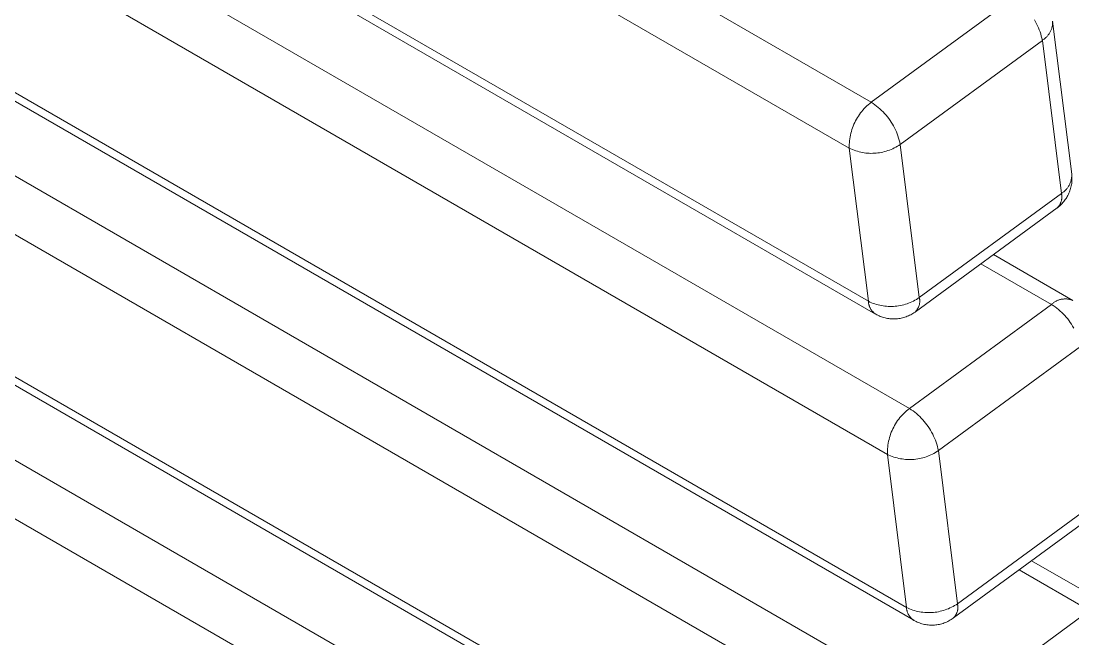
# Model space of a CAD drawing. Header units: millimetres. Extents: x -30 to 4992, y -440 to 3111.
# Drawn here: x 972.5 to 1067.9, y -181.1 to -125.1 of the extents above; entities that cross this region are included whole.
import ezdxf

# ---------------------------------------------------------------- set-up
doc = ezdxf.new("R2010")
doc.units = ezdxf.units.MM
doc.layers.add('ZANO_R', color=7, linetype='Continuous', lineweight=0)

msp = doc.modelspace()

# ---------------------------------------------------------------- linework, layer by layer
at = {"layer": 'ZANO_R'}
for p, q in [((218.263, 347.498), (1049.613, -132.482)), ((1047.62, -136.647), (216.27, 343.333)), ((217.999, 329.449), (1049.35, -150.531)), ((1050.009, -151.69), (218.665, 328.287)), ((221.721, 319.73), (1053.072, -160.251)), ((1051.079, -164.416), (219.729, 315.565)), ((221.458, 301.68), (1052.808, -178.3)), ((1053.468, -179.459), (222.124, 300.518)), ((225.18, 291.961), (1056.53, -188.02)), ((1054.538, -192.184), (223.187, 287.796)), ((224.917, 273.912), (1056.267, -206.069)), ((1056.927, -207.227), (225.583, 272.749)), ((228.639, 264.192), (1059.989, -215.788)), ((1057.996, -219.953), (226.646, 260.027)), ((1049.613, -132.482), (1062.502, -123.044)), ((1064.523, -125.19), (1064.425, -125.018)), ((1064.616, -125.366), (1064.523, -125.19)), ((1064.702, -125.545), (1064.616, -125.366)), ((1064.783, -125.727), (1064.702, -125.545)), ((1064.857, -125.911), (1064.783, -125.727)), ((1064.925, -126.098), (1064.857, -125.911)), ((1065.912, -125.966), (1065.938, -125.903)), ((1065.938, -125.903), (1065.961, -125.841)), ((1065.961, -125.841), (1065.982, -125.777)), ((1065.982, -125.777), (1066.001, -125.712)), ((1066.001, -125.712), (1066.018, -125.647)), ((1066.018, -125.647), (1066.032, -125.582)), ((1066.032, -125.582), (1066.044, -125.516)), ((1066.044, -125.516), (1066.054, -125.449)), ((1066.054, -125.449), (1066.062, -125.383)), ((1066.062, -125.383), (1066.067, -125.316)), ((1066.067, -125.316), (1066.07, -125.249)), ((1066.071, -125.181), (1066.069, -125.114)), ((1066.07, -125.117), (1067.799, -138.999)), ((1066.07, -125.249), (1066.071, -125.181)), ((1065.133, -126.864), (1052.244, -136.302)), ((1064.987, -126.286), (1064.925, -126.098)), ((1065.042, -126.477), (1064.987, -126.286)), ((1065.091, -126.67), (1065.042, -126.477)), ((1065.133, -126.864), (1065.091, -126.67)), ((1065.133, -126.864), (1065.19, -126.828)), ((1066.862, -140.748), (1065.133, -126.864)), ((1065.19, -126.828), (1065.245, -126.79)), ((1065.245, -126.79), (1065.299, -126.751)), ((1065.299, -126.751), (1065.352, -126.709)), ((1065.352, -126.709), (1065.403, -126.666)), ((1065.403, -126.666), (1065.453, -126.621)), ((1065.453, -126.621), (1065.501, -126.574)), ((1065.501, -126.574), (1065.548, -126.526)), ((1065.548, -126.526), (1065.593, -126.476)), ((1065.593, -126.476), (1065.636, -126.424)), ((1065.636, -126.424), (1065.677, -126.371)), ((1065.677, -126.371), (1065.717, -126.317)), ((1065.717, -126.317), (1065.754, -126.261)), ((1065.754, -126.261), (1065.79, -126.204)), ((1065.79, -126.204), (1065.824, -126.146)), ((1065.824, -126.146), (1065.855, -126.087)), ((1065.855, -126.087), (1065.885, -126.027)), ((1065.885, -126.027), (1065.912, -125.966)), ((1049.347, -132.698), (1049.478, -132.588)), ((1049.478, -132.588), (1049.613, -132.482)), ((1049.779, -132.591), (1049.613, -132.482)), ((1049.942, -132.705), (1049.779, -132.591)), ((1048.449, -133.727), (1048.545, -133.586)), ((1048.545, -133.586), (1048.647, -133.448)), ((1048.647, -133.448), (1048.753, -133.313)), ((1048.753, -133.313), (1048.863, -133.182)), ((1048.863, -133.182), (1048.978, -133.055)), ((1048.978, -133.055), (1049.097, -132.932)), ((1049.097, -132.932), (1049.22, -132.813)), ((1049.22, -132.813), (1049.347, -132.698)), ((1050.101, -132.825), (1049.942, -132.705)), ((1050.255, -132.95), (1050.101, -132.825)), ((1050.405, -133.08), (1050.255, -132.95)), ((1050.551, -133.215), (1050.405, -133.08)), ((1050.692, -133.355), (1050.551, -133.215)), ((1050.828, -133.499), (1050.692, -133.355)), ((1050.959, -133.649), (1050.828, -133.499)), ((1047.975, -134.637), (1048.041, -134.479)), ((1048.041, -134.479), (1048.112, -134.323)), ((1048.112, -134.323), (1048.189, -134.17)), ((1048.189, -134.17), (1048.27, -134.019)), ((1048.27, -134.019), (1048.357, -133.872)), ((1048.357, -133.872), (1048.449, -133.727)), ((1051.085, -133.802), (1050.959, -133.649)), ((1051.206, -133.96), (1051.085, -133.802)), ((1051.322, -134.121), (1051.206, -133.96)), ((1051.432, -134.287), (1051.322, -134.121)), ((1051.536, -134.456), (1051.432, -134.287)), ((1051.634, -134.629), (1051.536, -134.456)), ((1047.695, -135.624), (1047.727, -135.456)), ((1047.727, -135.456), (1047.766, -135.289)), ((1047.766, -135.289), (1047.81, -135.123)), ((1047.81, -135.123), (1047.859, -134.959)), ((1047.859, -134.959), (1047.914, -134.797)), ((1047.914, -134.797), (1047.975, -134.637)), ((1051.727, -134.804), (1051.634, -134.629)), ((1051.813, -134.983), (1051.727, -134.804)), ((1051.894, -135.165), (1051.813, -134.983)), ((1051.968, -135.349), (1051.894, -135.165)), ((1052.036, -135.536), (1051.968, -135.349)), ((1047.618, -136.476), (1047.622, -136.304)), ((1047.622, -136.304), (1047.631, -136.133)), ((1047.631, -136.133), (1047.647, -135.963)), ((1047.647, -135.963), (1047.668, -135.793)), ((1047.668, -135.793), (1047.695, -135.624)), ((1051.98, -136.471), (1052.113, -136.389)), ((1052.098, -135.725), (1052.036, -135.536)), ((1052.153, -135.915), (1052.098, -135.725)), ((1052.113, -136.389), (1052.244, -136.302)), ((1052.202, -136.108), (1052.153, -135.915)), ((1052.244, -136.302), (1052.202, -136.108)), ((1052.244, -136.302), (1053.973, -150.187)), ((1047.62, -136.647), (1047.618, -136.476)), ((1047.62, -136.647), (1047.762, -136.713)), ((1049.35, -150.531), (1047.62, -136.647)), ((1047.762, -136.713), (1047.907, -136.774)), ((1047.907, -136.774), (1048.053, -136.831)), ((1048.053, -136.831), (1048.201, -136.882)), ((1048.201, -136.882), (1048.351, -136.928)), ((1048.351, -136.928), (1048.502, -136.969)), ((1048.502, -136.969), (1048.654, -137.005)), ((1048.654, -137.005), (1048.808, -137.036)), ((1048.808, -137.036), (1048.963, -137.062)), ((1048.963, -137.062), (1049.118, -137.082)), ((1049.118, -137.082), (1049.274, -137.097)), ((1049.274, -137.097), (1049.43, -137.107)), ((1049.43, -137.107), (1049.587, -137.111)), ((1049.587, -137.111), (1049.744, -137.11)), ((1049.744, -137.11), (1049.9, -137.104)), ((1049.9, -137.104), (1050.057, -137.092)), ((1050.057, -137.092), (1050.213, -137.075)), ((1050.213, -137.075), (1050.368, -137.053)), ((1050.368, -137.053), (1050.522, -137.025)), ((1050.522, -137.025), (1050.675, -136.992)), ((1050.675, -136.992), (1050.827, -136.954)), ((1050.827, -136.954), (1050.978, -136.911)), ((1050.978, -136.911), (1051.127, -136.863)), ((1051.127, -136.863), (1051.274, -136.81)), ((1051.274, -136.81), (1051.42, -136.752)), ((1051.42, -136.752), (1051.563, -136.689)), ((1051.563, -136.689), (1051.705, -136.621)), ((1051.705, -136.621), (1051.844, -136.548)), ((1051.844, -136.548), (1051.98, -136.471)), ((1067.784, -139.334), (1067.791, -139.267)), ((1067.791, -139.267), (1067.797, -139.2)), ((1067.797, -139.2), (1067.8, -139.133)), ((1067.8, -139.066), (1067.799, -138.999)), ((1067.8, -139.133), (1067.8, -139.066)), ((1067.805, -139.053), (1067.815, -139.166)), ((1067.815, -139.166), (1067.822, -139.28)), ((1067.822, -139.28), (1067.824, -139.393)), ((1067.365, -140.308), (1067.407, -140.256)), ((1067.407, -140.256), (1067.446, -140.201)), ((1067.446, -140.201), (1067.484, -140.146)), ((1067.484, -140.146), (1067.519, -140.089)), ((1067.519, -140.089), (1067.553, -140.031)), ((1067.553, -140.031), (1067.585, -139.971)), ((1067.585, -139.971), (1067.614, -139.911)), ((1067.614, -139.911), (1067.642, -139.85)), ((1067.642, -139.85), (1067.667, -139.788)), ((1067.667, -139.788), (1067.691, -139.725)), ((1067.691, -139.725), (1067.712, -139.661)), ((1067.732, -140.181), (1067.703, -140.291)), ((1067.712, -139.661), (1067.73, -139.597)), ((1067.73, -139.597), (1067.747, -139.532)), ((1067.757, -140.07), (1067.732, -140.181)), ((1067.747, -139.532), (1067.762, -139.466)), ((1067.778, -139.958), (1067.757, -140.07)), ((1067.762, -139.466), (1067.774, -139.4)), ((1067.774, -139.4), (1067.784, -139.334)), ((1067.795, -139.846), (1067.778, -139.958)), ((1067.808, -139.733), (1067.795, -139.846)), ((1067.817, -139.62), (1067.808, -139.733)), ((1067.823, -139.507), (1067.817, -139.62)), ((1067.824, -139.393), (1067.823, -139.507)), ((1053.973, -150.187), (1066.862, -140.748)), ((1066.862, -140.748), (1066.919, -140.712)), ((1066.873, -140.794), (1066.862, -140.748)), ((1066.882, -140.839), (1066.873, -140.794)), ((1066.889, -140.885), (1066.882, -140.839)), ((1066.895, -140.931), (1066.889, -140.885)), ((1066.89, -141.255), (1066.896, -141.209)), ((1066.899, -140.977), (1066.895, -140.931)), ((1066.896, -141.209), (1066.899, -141.163)), ((1066.901, -141.024), (1066.899, -140.977)), ((1066.899, -141.163), (1066.902, -141.116)), ((1066.902, -141.07), (1066.901, -141.024)), ((1066.902, -141.116), (1066.902, -141.07)), ((1066.919, -140.712), (1066.974, -140.675)), ((1066.974, -140.675), (1067.029, -140.635)), ((1067.029, -140.635), (1067.081, -140.593)), ((1067.081, -140.593), (1067.133, -140.55)), ((1067.133, -140.55), (1067.182, -140.505)), ((1067.182, -140.505), (1067.231, -140.458)), ((1067.281, -141.217), (1067.217, -141.31)), ((1067.231, -140.458), (1067.277, -140.41)), ((1067.277, -140.41), (1067.322, -140.36)), ((1067.342, -141.121), (1067.281, -141.217)), ((1067.322, -140.36), (1067.365, -140.308)), ((1067.399, -141.023), (1067.342, -141.121)), ((1067.453, -140.923), (1067.399, -141.023)), ((1067.504, -140.822), (1067.453, -140.923)), ((1067.551, -140.718), (1067.504, -140.822)), ((1067.595, -140.613), (1067.551, -140.718)), ((1067.635, -140.507), (1067.595, -140.613)), ((1067.671, -140.4), (1067.635, -140.507)), ((1067.703, -140.291), (1067.671, -140.4)), ((1066.472, -142.064), (1053.617, -151.477)), ((1066.472, -142.064), (1066.505, -142.031)), ((1066.505, -142.031), (1066.537, -141.998)), ((1066.595, -141.969), (1066.506, -142.039)), ((1066.537, -141.998), (1066.569, -141.964)), ((1066.569, -141.964), (1066.598, -141.928)), ((1066.683, -141.896), (1066.595, -141.969)), ((1066.598, -141.928), (1066.627, -141.892)), ((1066.627, -141.892), (1066.655, -141.854)), ((1066.655, -141.854), (1066.681, -141.816)), ((1066.681, -141.816), (1066.706, -141.777)), ((1066.767, -141.821), (1066.683, -141.896)), ((1066.706, -141.777), (1066.729, -141.736)), ((1066.729, -141.736), (1066.751, -141.696)), ((1066.751, -141.696), (1066.772, -141.654)), ((1066.849, -141.742), (1066.767, -141.821)), ((1066.772, -141.654), (1066.791, -141.612)), ((1066.791, -141.612), (1066.809, -141.569)), ((1066.809, -141.569), (1066.825, -141.525)), ((1066.825, -141.525), (1066.84, -141.481)), ((1066.84, -141.481), (1066.853, -141.437)), ((1066.929, -141.661), (1066.849, -141.742)), ((1066.853, -141.437), (1066.864, -141.392)), ((1066.864, -141.392), (1066.875, -141.347)), ((1066.875, -141.347), (1066.883, -141.301)), ((1066.883, -141.301), (1066.89, -141.255)), ((1067.005, -141.577), (1066.929, -141.661)), ((1067.079, -141.491), (1067.005, -141.577)), ((1067.149, -141.402), (1067.079, -141.491)), ((1067.217, -141.31), (1067.149, -141.402)), ((1060.704, -146.287), (1067.905, -150.444)), ((1065.961, -150.813), (1059.566, -147.121)), ((1049.35, -150.531), (1049.492, -150.597)), ((1049.353, -150.583), (1049.35, -150.531)), ((1049.359, -150.634), (1049.353, -150.583)), ((1049.366, -150.685), (1049.359, -150.634)), ((1049.375, -150.736), (1049.366, -150.685)), ((1049.385, -150.786), (1049.375, -150.736)), ((1049.492, -150.597), (1049.636, -150.659)), ((1049.636, -150.659), (1049.782, -150.715)), ((1049.782, -150.715), (1049.93, -150.766)), ((1049.93, -150.766), (1050.08, -150.813)), ((1052.707, -150.796), (1052.856, -150.748)), ((1052.856, -150.748), (1053.004, -150.694)), ((1053.004, -150.694), (1053.149, -150.636)), ((1053.149, -150.636), (1053.293, -150.573)), ((1053.293, -150.573), (1053.434, -150.505)), ((1053.434, -150.505), (1053.573, -150.432)), ((1053.573, -150.432), (1053.709, -150.355)), ((1053.709, -150.355), (1053.843, -150.273)), ((1053.843, -150.273), (1053.973, -150.187)), ((1053.984, -150.232), (1053.973, -150.187)), ((1053.993, -150.277), (1053.984, -150.232)), ((1053.986, -150.785), (1053.994, -150.739)), ((1054, -150.323), (1053.993, -150.277)), ((1053.994, -150.739), (1054.001, -150.693)), ((1054.006, -150.369), (1054, -150.323)), ((1054.001, -150.693), (1054.007, -150.647)), ((1054.01, -150.416), (1054.006, -150.369)), ((1054.007, -150.647), (1054.01, -150.601)), ((1054.012, -150.462), (1054.01, -150.416)), ((1054.01, -150.601), (1054.013, -150.555)), ((1054.013, -150.508), (1054.012, -150.462)), ((1054.013, -150.555), (1054.013, -150.508)), ((1065.961, -150.813), (1066.008, -150.77)), ((1066.008, -150.77), (1066.056, -150.729)), ((1066.056, -150.729), (1066.106, -150.69)), ((1066.106, -150.69), (1066.157, -150.652)), ((1066.157, -150.652), (1066.21, -150.616)), ((1066.21, -150.616), (1066.263, -150.582)), ((1066.263, -150.582), (1066.318, -150.55)), ((1066.318, -150.55), (1066.374, -150.52)), ((1066.374, -150.52), (1066.431, -150.492)), ((1066.431, -150.492), (1066.489, -150.465)), ((1066.489, -150.465), (1066.547, -150.441)), ((1066.547, -150.441), (1066.607, -150.419)), ((1066.607, -150.419), (1066.667, -150.399)), ((1066.667, -150.399), (1066.728, -150.381)), ((1066.728, -150.381), (1066.789, -150.365)), ((1066.789, -150.365), (1066.851, -150.351)), ((1066.851, -150.351), (1066.914, -150.339)), ((1066.914, -150.339), (1066.977, -150.33)), ((1066.977, -150.33), (1067.04, -150.322)), ((1067.04, -150.322), (1067.103, -150.317)), ((1067.103, -150.317), (1067.167, -150.314)), ((1067.167, -150.314), (1067.23, -150.313)), ((1067.23, -150.313), (1067.294, -150.315)), ((1067.294, -150.315), (1067.357, -150.318)), ((1067.357, -150.318), (1067.42, -150.324)), ((1067.42, -150.324), (1067.483, -150.332)), ((1067.483, -150.332), (1067.546, -150.342)), ((1067.546, -150.342), (1067.608, -150.355)), ((1067.608, -150.355), (1067.67, -150.369)), ((1067.67, -150.369), (1067.731, -150.386)), ((1067.731, -150.386), (1067.792, -150.404)), ((1067.792, -150.404), (1067.852, -150.425)), ((1067.852, -150.425), (1067.911, -150.448)), ((1049.398, -150.836), (1049.385, -150.786)), ((1049.412, -150.885), (1049.398, -150.836)), ((1049.428, -150.934), (1049.412, -150.885)), ((1049.445, -150.983), (1049.428, -150.934)), ((1049.464, -151.031), (1049.445, -150.983)), ((1049.485, -151.078), (1049.464, -151.031)), ((1049.508, -151.124), (1049.485, -151.078)), ((1049.532, -151.17), (1049.508, -151.124)), ((1049.557, -151.214), (1049.532, -151.17)), ((1049.584, -151.258), (1049.557, -151.214)), ((1049.613, -151.301), (1049.584, -151.258)), ((1049.643, -151.343), (1049.613, -151.301)), ((1049.675, -151.383), (1049.643, -151.343)), ((1049.707, -151.423), (1049.675, -151.383)), ((1049.742, -151.461), (1049.707, -151.423)), ((1049.777, -151.498), (1049.742, -151.461)), ((1049.814, -151.534), (1049.777, -151.498)), ((1049.852, -151.569), (1049.814, -151.534)), ((1049.892, -151.602), (1049.852, -151.569)), ((1049.932, -151.634), (1049.892, -151.602)), ((1049.973, -151.665), (1049.932, -151.634)), ((1050.016, -151.694), (1049.973, -151.665)), ((1050.116, -151.749), (1050.016, -151.694)), ((1050.08, -150.813), (1050.231, -150.854)), ((1050.231, -150.854), (1050.384, -150.89)), ((1050.384, -150.89), (1050.537, -150.92)), ((1050.537, -150.92), (1050.692, -150.946)), ((1050.692, -150.946), (1050.847, -150.966)), ((1050.847, -150.966), (1051.003, -150.981)), ((1051.003, -150.981), (1051.16, -150.991)), ((1051.16, -150.991), (1051.316, -150.995)), ((1051.316, -150.995), (1051.473, -150.994)), ((1051.473, -150.994), (1051.63, -150.988)), ((1051.63, -150.988), (1051.786, -150.976)), ((1051.786, -150.976), (1051.942, -150.959)), ((1051.942, -150.959), (1052.097, -150.937)), ((1052.097, -150.937), (1052.251, -150.909)), ((1052.251, -150.909), (1052.405, -150.877)), ((1052.405, -150.877), (1052.557, -150.839)), ((1052.557, -150.839), (1052.707, -150.796)), ((1053.072, -160.251), (1065.961, -150.813)), ((1053.295, -151.689), (1053.195, -151.744)), ((1053.393, -151.63), (1053.295, -151.689)), ((1053.489, -151.567), (1053.393, -151.63)), ((1053.583, -151.502), (1053.489, -151.567)), ((1053.583, -151.502), (1053.616, -151.47)), ((1053.616, -151.47), (1053.649, -151.436)), ((1053.649, -151.436), (1053.68, -151.402)), ((1053.68, -151.402), (1053.71, -151.366)), ((1053.71, -151.366), (1053.738, -151.33)), ((1053.738, -151.33), (1053.766, -151.292)), ((1053.766, -151.292), (1053.792, -151.254)), ((1053.792, -151.254), (1053.817, -151.215)), ((1053.817, -151.215), (1053.84, -151.175)), ((1053.84, -151.175), (1053.862, -151.134)), ((1053.862, -151.134), (1053.883, -151.092)), ((1053.883, -151.092), (1053.902, -151.05)), ((1053.902, -151.05), (1053.92, -151.007)), ((1053.92, -151.007), (1053.936, -150.964)), ((1053.936, -150.964), (1053.951, -150.92)), ((1053.951, -150.92), (1053.964, -150.875)), ((1053.964, -150.875), (1053.976, -150.83)), ((1053.976, -150.83), (1053.986, -150.785)), ((1066.127, -150.921), (1065.961, -150.813)), ((1066.289, -151.035), (1066.127, -150.921)), ((1066.448, -151.155), (1066.289, -151.035)), ((1066.603, -151.28), (1066.448, -151.155)), ((1066.753, -151.41), (1066.603, -151.28)), ((1066.898, -151.545), (1066.753, -151.41)), ((1067.039, -151.685), (1066.898, -151.545)), ((1067.176, -151.83), (1067.039, -151.685)), ((1050.218, -151.801), (1050.116, -151.749)), ((1050.322, -151.849), (1050.218, -151.801)), ((1050.427, -151.893), (1050.322, -151.849)), ((1050.534, -151.934), (1050.427, -151.893)), ((1050.643, -151.971), (1050.534, -151.934)), ((1050.752, -152.005), (1050.643, -151.971)), ((1050.863, -152.034), (1050.752, -152.005)), ((1050.974, -152.059), (1050.863, -152.034)), ((1051.087, -152.081), (1050.974, -152.059)), ((1051.2, -152.099), (1051.087, -152.081)), ((1051.313, -152.113), (1051.2, -152.099)), ((1051.427, -152.122), (1051.313, -152.113)), ((1051.542, -152.128), (1051.427, -152.122)), ((1051.656, -152.13), (1051.542, -152.128)), ((1051.771, -152.128), (1051.656, -152.13)), ((1051.885, -152.122), (1051.771, -152.128)), ((1051.999, -152.111), (1051.885, -152.122)), ((1052.112, -152.097), (1051.999, -152.111)), ((1052.225, -152.079), (1052.112, -152.097)), ((1052.338, -152.057), (1052.225, -152.079)), ((1052.449, -152.032), (1052.338, -152.057)), ((1052.56, -152.002), (1052.449, -152.032)), ((1052.669, -151.968), (1052.56, -152.002)), ((1052.777, -151.931), (1052.669, -151.968)), ((1052.884, -151.89), (1052.777, -151.931)), ((1052.989, -151.845), (1052.884, -151.89)), ((1053.093, -151.796), (1052.989, -151.845)), ((1053.195, -151.744), (1053.093, -151.796)), ((1067.307, -151.979), (1067.176, -151.83)), ((1067.433, -152.132), (1067.307, -151.979)), ((1067.554, -152.29), (1067.433, -152.132)), ((1067.669, -152.452), (1067.554, -152.29)), ((1067.779, -152.617), (1067.669, -152.452)), ((1067.883, -152.786), (1067.779, -152.617)), ((1067.982, -152.959), (1067.883, -152.786)), ((1068.592, -154.633), (1055.703, -164.071)), ((1052.937, -160.357), (1053.072, -160.251)), ((1053.238, -160.359), (1053.072, -160.251)), ((1052.004, -161.354), (1052.105, -161.216)), ((1052.105, -161.216), (1052.211, -161.082)), ((1052.211, -161.082), (1052.322, -160.951)), ((1052.322, -160.951), (1052.437, -160.824)), ((1052.437, -160.824), (1052.556, -160.701)), ((1052.556, -160.701), (1052.679, -160.582)), ((1052.679, -160.582), (1052.806, -160.467)), ((1052.806, -160.467), (1052.937, -160.357)), ((1053.401, -160.474), (1053.238, -160.359)), ((1053.559, -160.593), (1053.401, -160.474)), ((1053.714, -160.718), (1053.559, -160.593)), ((1053.864, -160.848), (1053.714, -160.718)), ((1054.009, -160.983), (1053.864, -160.848)), ((1054.151, -161.123), (1054.009, -160.983)), ((1054.287, -161.268), (1054.151, -161.123)), ((1054.418, -161.417), (1054.287, -161.268)), ((1051.499, -162.248), (1051.571, -162.092)), ((1051.571, -162.092), (1051.647, -161.939)), ((1051.647, -161.939), (1051.729, -161.788)), ((1051.729, -161.788), (1051.816, -161.64)), ((1051.816, -161.64), (1051.907, -161.496)), ((1051.907, -161.496), (1052.004, -161.354)), ((1054.544, -161.571), (1054.418, -161.417)), ((1054.665, -161.728), (1054.544, -161.571)), ((1054.78, -161.89), (1054.665, -161.728)), ((1054.89, -162.056), (1054.78, -161.89)), ((1054.994, -162.225), (1054.89, -162.056)), ((1055.093, -162.397), (1054.994, -162.225)), ((1051.186, -163.224), (1051.224, -163.057)), ((1051.224, -163.057), (1051.268, -162.892)), ((1051.268, -162.892), (1051.318, -162.728)), ((1051.318, -162.728), (1051.373, -162.566)), ((1051.373, -162.566), (1051.434, -162.406)), ((1051.434, -162.406), (1051.499, -162.248)), ((1055.186, -162.573), (1055.093, -162.397)), ((1055.272, -162.752), (1055.186, -162.573)), ((1055.353, -162.934), (1055.272, -162.752)), ((1055.427, -163.118), (1055.353, -162.934)), ((1055.495, -163.304), (1055.427, -163.118)), ((1051.077, -164.244), (1051.081, -164.073)), ((1051.081, -164.073), (1051.09, -163.902)), ((1051.09, -163.902), (1051.105, -163.732)), ((1051.105, -163.732), (1051.127, -163.562)), ((1051.127, -163.562), (1051.153, -163.392)), ((1051.153, -163.392), (1051.186, -163.224)), ((1055.557, -163.493), (1055.495, -163.304)), ((1055.612, -163.684), (1055.557, -163.493)), ((1055.572, -164.157), (1055.703, -164.071)), ((1055.661, -163.877), (1055.612, -163.684)), ((1055.703, -164.071), (1055.661, -163.877)), ((1055.703, -164.071), (1057.432, -177.955)), ((1051.079, -164.416), (1051.077, -164.244)), ((1051.079, -164.416), (1051.221, -164.482)), ((1052.808, -178.3), (1051.079, -164.416)), ((1051.221, -164.482), (1051.365, -164.543)), ((1051.365, -164.543), (1051.512, -164.599)), ((1051.512, -164.599), (1051.66, -164.651)), ((1051.66, -164.651), (1051.809, -164.697)), ((1051.809, -164.697), (1051.961, -164.738)), ((1051.961, -164.738), (1052.113, -164.774)), ((1052.113, -164.774), (1052.267, -164.805)), ((1052.267, -164.805), (1052.421, -164.83)), ((1052.421, -164.83), (1052.577, -164.851)), ((1052.577, -164.851), (1052.733, -164.866)), ((1052.733, -164.866), (1052.889, -164.875)), ((1052.889, -164.875), (1053.046, -164.88)), ((1053.046, -164.88), (1053.203, -164.879)), ((1053.203, -164.879), (1053.359, -164.872)), ((1053.359, -164.872), (1053.515, -164.861)), ((1053.515, -164.861), (1053.671, -164.844)), ((1053.671, -164.844), (1053.826, -164.821)), ((1053.826, -164.821), (1053.981, -164.794)), ((1053.981, -164.794), (1054.134, -164.761)), ((1054.134, -164.761), (1054.286, -164.723)), ((1054.286, -164.723), (1054.437, -164.68)), ((1054.437, -164.68), (1054.586, -164.632)), ((1054.586, -164.632), (1054.733, -164.579)), ((1054.733, -164.579), (1054.879, -164.521)), ((1054.879, -164.521), (1055.022, -164.457)), ((1055.022, -164.457), (1055.163, -164.389)), ((1055.163, -164.389), (1055.302, -164.317)), ((1055.302, -164.317), (1055.438, -164.239)), ((1055.438, -164.239), (1055.572, -164.157)), ((1057.432, -177.955), (1070.321, -168.517)), ((1069.93, -169.832), (1057.075, -179.246)), ((1064.163, -174.056), (1071.363, -178.213)), ((1069.419, -178.581), (1063.025, -174.889)), ((1052.808, -178.3), (1052.95, -178.366)), ((1052.812, -178.351), (1052.808, -178.3)), ((1052.817, -178.403), (1052.812, -178.351)), ((1052.824, -178.453), (1052.817, -178.403)), ((1052.95, -178.366), (1053.095, -178.427)), ((1053.095, -178.427), (1053.241, -178.484)), ((1056.463, -178.463), (1056.608, -178.405)), ((1056.608, -178.405), (1056.751, -178.342)), ((1056.751, -178.342), (1056.893, -178.274)), ((1056.893, -178.274), (1057.032, -178.201)), ((1057.032, -178.201), (1057.168, -178.124)), ((1057.168, -178.124), (1057.301, -178.042)), ((1057.301, -178.042), (1057.432, -177.955)), ((1057.443, -178), (1057.432, -177.955)), ((1057.451, -178.046), (1057.443, -178)), ((1057.459, -178.092), (1057.451, -178.046)), ((1057.464, -178.138), (1057.459, -178.092)), ((1057.46, -178.462), (1057.465, -178.416)), ((1057.469, -178.184), (1057.464, -178.138)), ((1057.465, -178.416), (1057.469, -178.37)), ((1057.471, -178.231), (1057.469, -178.184)), ((1057.469, -178.37), (1057.471, -178.323)), ((1057.472, -178.277), (1057.471, -178.231)), ((1057.471, -178.323), (1057.472, -178.277)), ((1052.833, -178.504), (1052.824, -178.453)), ((1052.844, -178.555), (1052.833, -178.504)), ((1052.856, -178.605), (1052.844, -178.555)), ((1052.87, -178.654), (1052.856, -178.605)), ((1052.886, -178.703), (1052.87, -178.654)), ((1052.904, -178.751), (1052.886, -178.703)), ((1052.923, -178.799), (1052.904, -178.751)), ((1052.944, -178.846), (1052.923, -178.799)), ((1052.966, -178.893), (1052.944, -178.846)), ((1052.99, -178.938), (1052.966, -178.893)), ((1053.016, -178.983), (1052.99, -178.938)), ((1053.043, -179.027), (1053.016, -178.983)), ((1053.072, -179.069), (1053.043, -179.027)), ((1053.102, -179.111), (1053.072, -179.069)), ((1053.133, -179.152), (1053.102, -179.111)), ((1053.166, -179.191), (1053.133, -179.152)), ((1053.2, -179.23), (1053.166, -179.191)), ((1053.236, -179.267), (1053.2, -179.23)), ((1053.273, -179.303), (1053.236, -179.267)), ((1053.241, -178.484), (1053.389, -178.535)), ((1053.311, -179.338), (1053.273, -179.303)), ((1053.35, -179.371), (1053.311, -179.338)), ((1053.391, -179.403), (1053.35, -179.371)), ((1053.389, -178.535), (1053.539, -178.581)), ((1053.432, -179.433), (1053.391, -179.403)), ((1053.539, -178.581), (1053.69, -178.622)), ((1053.69, -178.622), (1053.842, -178.658)), ((1053.842, -178.658), (1053.996, -178.689)), ((1053.996, -178.689), (1054.151, -178.715)), ((1054.151, -178.715), (1054.306, -178.735)), ((1054.306, -178.735), (1054.462, -178.75)), ((1054.462, -178.75), (1054.619, -178.76)), ((1054.619, -178.76), (1054.775, -178.764)), ((1054.775, -178.764), (1054.932, -178.763)), ((1054.932, -178.763), (1055.088, -178.757)), ((1055.088, -178.757), (1055.245, -178.745)), ((1055.245, -178.745), (1055.401, -178.728)), ((1055.401, -178.728), (1055.556, -178.706)), ((1055.556, -178.706), (1055.71, -178.678)), ((1055.71, -178.678), (1055.863, -178.645)), ((1055.863, -178.645), (1056.015, -178.608)), ((1056.015, -178.608), (1056.166, -178.564)), ((1056.166, -178.564), (1056.315, -178.516)), ((1056.315, -178.516), (1056.463, -178.463)), ((1056.53, -188.02), (1069.419, -178.581)), ((1056.852, -179.399), (1056.754, -179.458)), ((1056.948, -179.336), (1056.852, -179.399)), ((1057.041, -179.27), (1056.948, -179.336)), ((1057.041, -179.27), (1057.075, -179.238)), ((1057.075, -179.238), (1057.107, -179.205)), ((1057.107, -179.205), (1057.138, -179.17)), ((1057.138, -179.17), (1057.168, -179.135)), ((1057.168, -179.135), (1057.197, -179.099)), ((1057.197, -179.099), (1057.224, -179.061)), ((1057.224, -179.061), (1057.251, -179.023)), ((1057.251, -179.023), (1057.275, -178.983)), ((1057.275, -178.983), (1057.299, -178.943)), ((1057.299, -178.943), (1057.321, -178.903)), ((1057.321, -178.903), (1057.341, -178.861)), ((1057.341, -178.861), (1057.361, -178.819)), ((1057.361, -178.819), (1057.378, -178.776)), ((1057.378, -178.776), (1057.395, -178.732)), ((1057.395, -178.732), (1057.409, -178.688)), ((1057.409, -178.688), (1057.423, -178.644)), ((1057.423, -178.644), (1057.434, -178.599)), ((1057.434, -178.599), (1057.444, -178.554)), ((1057.444, -178.554), (1057.453, -178.508)), ((1057.453, -178.508), (1057.46, -178.462)), ((1053.475, -179.463), (1053.432, -179.433)), ((1053.575, -179.518), (1053.475, -179.463)), ((1053.677, -179.57), (1053.575, -179.518)), ((1053.781, -179.618), (1053.677, -179.57)), ((1053.886, -179.662), (1053.781, -179.618)), ((1053.993, -179.703), (1053.886, -179.662)), ((1054.101, -179.74), (1053.993, -179.703)), ((1054.211, -179.773), (1054.101, -179.74)), ((1054.321, -179.803), (1054.211, -179.773)), ((1054.433, -179.828), (1054.321, -179.803)), ((1054.545, -179.85), (1054.433, -179.828)), ((1054.658, -179.867), (1054.545, -179.85)), ((1054.772, -179.881), (1054.658, -179.867)), ((1054.886, -179.891), (1054.772, -179.881)), ((1055, -179.897), (1054.886, -179.891)), ((1055.115, -179.899), (1055, -179.897)), ((1055.229, -179.896), (1055.115, -179.899)), ((1055.344, -179.89), (1055.229, -179.896)), ((1055.458, -179.88), (1055.344, -179.89)), ((1055.571, -179.866), (1055.458, -179.88)), ((1055.684, -179.848), (1055.571, -179.866)), ((1055.796, -179.826), (1055.684, -179.848)), ((1055.908, -179.8), (1055.796, -179.826)), ((1056.018, -179.77), (1055.908, -179.8)), ((1056.128, -179.737), (1056.018, -179.77)), ((1056.236, -179.7), (1056.128, -179.737)), ((1056.343, -179.658), (1056.236, -179.7)), ((1056.448, -179.614), (1056.343, -179.658)), ((1056.552, -179.565), (1056.448, -179.614)), ((1056.654, -179.513), (1056.552, -179.565)), ((1056.754, -179.458), (1056.654, -179.513))]:
    msp.add_line(p, q, dxfattribs=at)

doc.saveas('drawing.dxf')
